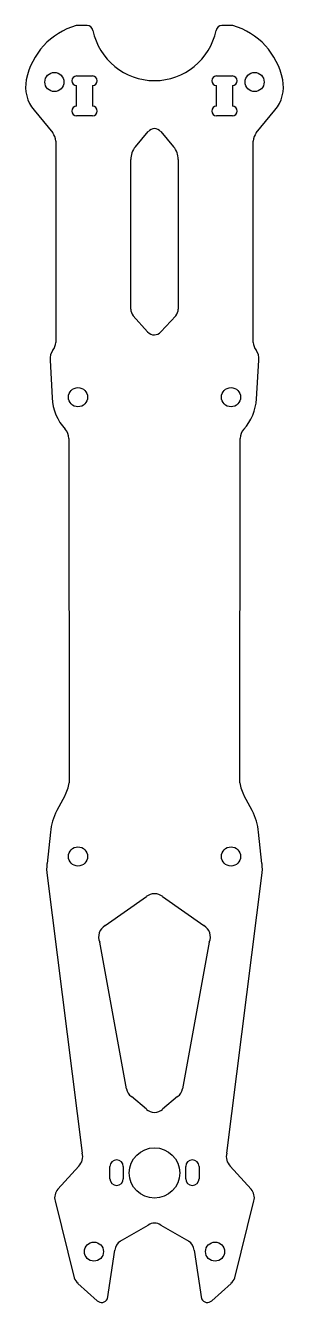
# Model space of a CAD drawing. Header units: millimetres. Extents: x -20 to 20, y -125 to 75.
import ezdxf

# ---------------------------------------------------------------- set-up
doc = ezdxf.new("R2010")
doc.units = ezdxf.units.MM

msp = doc.modelspace()

# ---------------------------------------------------------------- linework, layer by layer
at = {"layer": 'PROFILE'}
for p, q in [((-10.58, 75.26), (-12.3, 75.26)), ((12.3, 75.26), (10.58, 75.26)), ((-12.22, 67.35), (-9.72, 67.35)), ((9.72, 67.35), (12.22, 67.35)), ((-12.22, 62.6), (-12.22, 65.85)), ((-9.72, 65.85), (-9.72, 62.6)), ((9.72, 62.6), (9.72, 65.85)), ((12.22, 65.85), (12.22, 62.6)), ((-18.9, 61.97), (-15.96, 58.43)), ((-9.72, 61.1), (-12.22, 61.1)), ((12.22, 61.1), (9.72, 61.1)), ((15.96, 58.43), (18.9, 61.97)), ((-3, 56.24), (-0.97, 58.63)), ((0.97, 58.63), (3, 56.24)), ((-15.5, 57.15), (-15.5, 25.57)), ((15.5, 25.57), (15.5, 57.15)), ((-3.73, 30.78), (-3.73, 54.25)), ((3.73, 54.26), (3.73, 30.78)), ((-1.08, 27.22), (-3.35, 29.75)), ((3.35, 29.75), (0.97, 27.2)), ((-16.35, 22.8), (-16.05, 16.86)), ((16, 16.68), (16.35, 22.8)), ((-13.43, 10.5), (-13.38, -43.5)), ((13.38, -43.5), (13.43, 10.5)), ((-14.09, -45.56), (-15.34, -47.87)), ((15.34, -47.87), (14.09, -45.56)), ((-16.32, -51.25), (-16.85, -56.15)), ((16.85, -56.15), (16.32, -51.25)), ((-16.84, -58.03), (-11.33, -101.58)), ((11.33, -101.58), (16.84, -58.03)), ((-7.74, -65.91), (-1.28, -61.36)), ((1.28, -61.36), (7.74, -65.91)), ((-4.38, -91.5), (-8.59, -68.5)), ((8.59, -68.5), (4.38, -91.5)), ((-1.26, -94.72), (-3.63, -92.73)), ((3.63, -92.73), (1.26, -94.72)), ((-11.88, -103.63), (-15.15, -107.26)), ((-6.99, -105.6), (-6.99, -103.7)), ((-4.89, -103.7), (-4.89, -105.6)), ((4.89, -105.6), (4.89, -103.7)), ((6.99, -103.7), (6.99, -105.6)), ((15.15, -107.26), (11.88, -103.63)), ((-15.6, -109.08), (-12.6, -121.16)), ((12.6, -121.16), (15.6, -109.08)), ((-5.36, -115.4), (-0.98, -112.88)), ((0.98, -112.88), (5.36, -115.4)), ((-7.39, -124.44), (-6.21, -116.83)), ((6.21, -116.83), (7.39, -124.44)), ((-12, -122.02), (-8.98, -124.74)), ((8.98, -124.74), (12, -122.02))]:
    msp.add_line(p, q, dxfattribs=at)
for centre, radius in [((-15.7, 66.4), 1.5), ((15.7, 66.4), 1.5), ((-12, 16.97), 1.5), ((12, 16.97), 1.5), ((-12, -55.06), 1.5), ((12, -55.06), 1.5), ((0, -104.7), 3.95), ((-9.5, -117.04), 1.5), ((9.5, -117.04), 1.5)]:
    msp.add_circle(centre, radius, dxfattribs=at)
for centre, radius, start, end in [((-9.18, 64.55), 11.15, -253.7553, -191.4473), ((-10.58, 74.31), 0.949, 11.5095, 90), ((0, 76.47), 9.85, -168.4905, -89.9981), ((0, 76.47), 9.85, -90.0019, -11.5095), ((10.58, 74.31), 0.949, 90, 168.4905), ((9.18, 64.55), 11.15, -348.5527, -286.2447), ((-14.5, 65.63), 5.72, -191.4473, -140.2372), ((-12.22, 66.6), 0.75, -270, -90), ((-9.72, 66.6), 0.75, -90, 90), ((9.72, 66.6), 0.75, -270, -90), ((12.22, 66.6), 0.75, -90, 90), ((14.5, 65.63), 5.72, -39.7628, 11.4473), ((-12.22, 61.85), 0.75, -270, -90), ((-9.72, 61.85), 0.75, -90, 90), ((9.72, 61.85), 0.75, -270, -90), ((12.22, 61.85), 0.75, -90, 90), ((-17.5, 57.15), 2, 0, 39.7628), ((0.05, 57.77), 1.33, 91.9896, 139.6293), ((-0.05, 57.77), 1.33, 40.3928, 87.9883), ((17.5, 57.15), 2, -219.7628, -180), ((-0.67, 54.25), 3.06, 139.5614, 180), ((0.67, 54.26), 3.06, 0, 40.3928), ((-2.16, 30.78), 1.57, -180, -139.017), ((2.16, 30.78), 1.57, -40.983, 0), ((0.02, 28.21), 1.48, -138.0625, -90.5417), ((-0.12, 28.22), 1.49, -85.0313, -43.0541), ((-14.37, 23.08), 2, -218.5758, -171.918), ((-17.5, 25.57), 2, -38.5758, 0), ((17.5, 25.57), 2, -180, -141.4242), ((14.37, 23.08), 2, -8.082, 38.5758), ((-8.19, 17.26), 7.88, -177.115, -137.4712), ((8.33, 17.13), 7.68, -42.5288, -3.3059), ((-15.56, 10.5), 2.12, 0.0616, 42.5288), ((15.56, 10.5), 2.12, 137.4712, 179.9384), ((-19.87, -42.42), 6.58, -28.5372, -9.4388), ((19.87, -42.42), 6.58, -170.5612, -151.4628), ((-6.32, -52.33), 10.06, 153.7044, 173.8237), ((6.32, -52.33), 10.06, 6.1763, 26.2956), ((-10.33, -57.02), 6.59, -187.6354, -171.214), ((10.33, -57.02), 6.59, -8.786, 7.6354), ((-0.01, -62.9), 2, -270.2817, -230.512), ((0.01, -62.9), 2, -309.488, -269.7183), ((-6.77, -67.66), 2, -241.0812, -155.2376), ((6.77, -67.66), 2, -384.7624, -298.9188), ((-2.41, -91.14), 2, 190.4685, 232.5814), ((2.41, -91.14), 2, -52.5814, -10.4685), ((0.06, -93.22), 2, 228.8203, 268.364), ((-0.06, -93.22), 2, -88.364, -48.8203), ((-13.3, -102.14), 2.05, -46.4026, 15.9443), ((13.3, -102.14), 2.05, -195.9443, -133.5974), ((-5.94, -103.7), 1.05, 0, 180), ((5.94, -103.7), 1.05, 0, 180), ((-5.94, -105.6), 1.05, -180, 0), ((5.94, -105.6), 1.05, -180, 0), ((-13.66, -108.6), 2, -222.0071, -166.0116), ((13.66, -108.6), 2, -373.9884, -317.9929), ((0, -114.23), 1.66, -270, -234.095), ((0, -114.23), 1.66, 54.095, 90), ((-4.22, -117.05), 2, -235.3536, -186.1655), ((4.22, -117.05), 2, -353.8345, -304.6464), ((-10.71, -120.48), 2, 199.6163, 230.0057), ((10.71, -120.48), 2, -50.0057, -19.6163), ((-8.3, -124.01), 1, -133.2581, -25.2578), ((8.3, -124.01), 1, -154.7422, -46.7419)]:
    msp.add_arc(centre, radius, start, end, dxfattribs=at)

doc.saveas('drawing.dxf')
